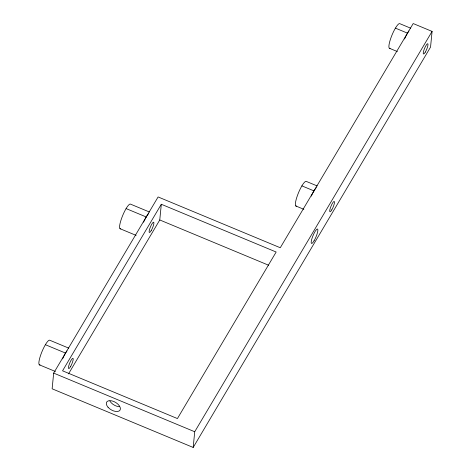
<?xml version="1.0" encoding="UTF-8"?>
<svg xmlns="http://www.w3.org/2000/svg" width="471" height="471" viewBox="0 0 471 471"><rect width="100%" height="100%" fill="white"/><g stroke="black" fill="none" stroke-linecap="round" stroke-linejoin="round"><path stroke-width="0.71" d="M53.67 373.103L52.128 388.799L193.181 447.45L430.547 47.106L432.084 31.404L413.197 23.55L280.269 247.746L158.109 196.949L53.67 373.103L194.717 431.748L193.181 447.45M68.501 373.892L159.769 219.963L161.306 204.267L276.159 252.026L177.42 418.566L62.561 370.807L161.306 204.267M194.717 431.748L432.084 31.404M410.7 28.201L399.956 23.733A13.388 2.791 -67.4 0 0 391.784 35.602A13.388 2.791 -67.4 0 0 390.065 48.325M395.41 28.13L407.497 33.158M389.317 48.225L397.377 51.58M317.183 185.939L306.433 181.47A13.388 2.791 -67.4 0 0 298.261 193.34A13.388 2.791 -67.4 0 0 296.542 206.062M301.887 185.868L313.974 190.896M295.8 205.962L303.86 209.312M149.448 212.009L130.638 204.19A13.388 2.791 -67.4 0 0 122.466 216.059A13.388 2.791 -67.4 0 0 120.747 228.782M159.769 219.963L268.541 265.197M126.093 208.588L146.24 216.966M120.005 228.682L136.125 235.388M68.742 348.128L49.938 340.309A13.388 2.791 -67.4 0 0 41.76 352.173A13.388 2.791 -67.4 0 0 40.047 364.901M45.387 344.701L65.54 353.085M39.299 364.801L55.419 371.501M404.548 39.016A13.388 2.791 -67.4 0 1 408.946 30.939M311.302 196.113A13.388 2.791 -67.4 0 1 316.312 187.57M143.573 222.188A13.388 2.791 -67.4 0 1 148.577 213.64M62.584 358.937A13.388 2.791 -67.4 0 1 66.988 350.866M119.334 406.714A7.807 4.304 30.7 0 1 109.867 401.033M425.295 52.134A5.575 1.16 -67.4 0 0 427.833 43.762A5.575 1.16 -67.4 0 0 423.723 50.697A5.575 1.16 -67.4 0 0 425.295 52.134M331.772 209.872A5.575 1.16 -67.4 0 0 334.31 201.494A5.575 1.16 -67.4 0 0 330.2 208.429A5.575 1.16 -67.4 0 0 331.772 209.872M314.08 240.805A7.807 1.625 -67.4 0 0 317.631 229.083A7.807 1.625 -67.4 0 0 311.879 238.791A7.807 1.625 -67.4 0 0 314.08 240.805M108.047 407.25A7.807 4.304 30.7 0 0 120.046 410.106A7.807 4.304 30.7 0 0 111.957 400.903A7.807 4.304 30.7 0 0 108.047 407.25M151.197 230.602A5.575 1.16 -67.4 0 0 153.734 222.224A5.575 1.16 -67.4 0 0 149.619 229.159A5.575 1.16 -67.4 0 0 151.197 230.602M70.491 366.715A5.575 1.16 -67.4 0 0 73.029 358.343A5.575 1.16 -67.4 0 0 68.919 365.278A5.575 1.16 -67.4 0 0 70.491 366.715"/></g></svg>
